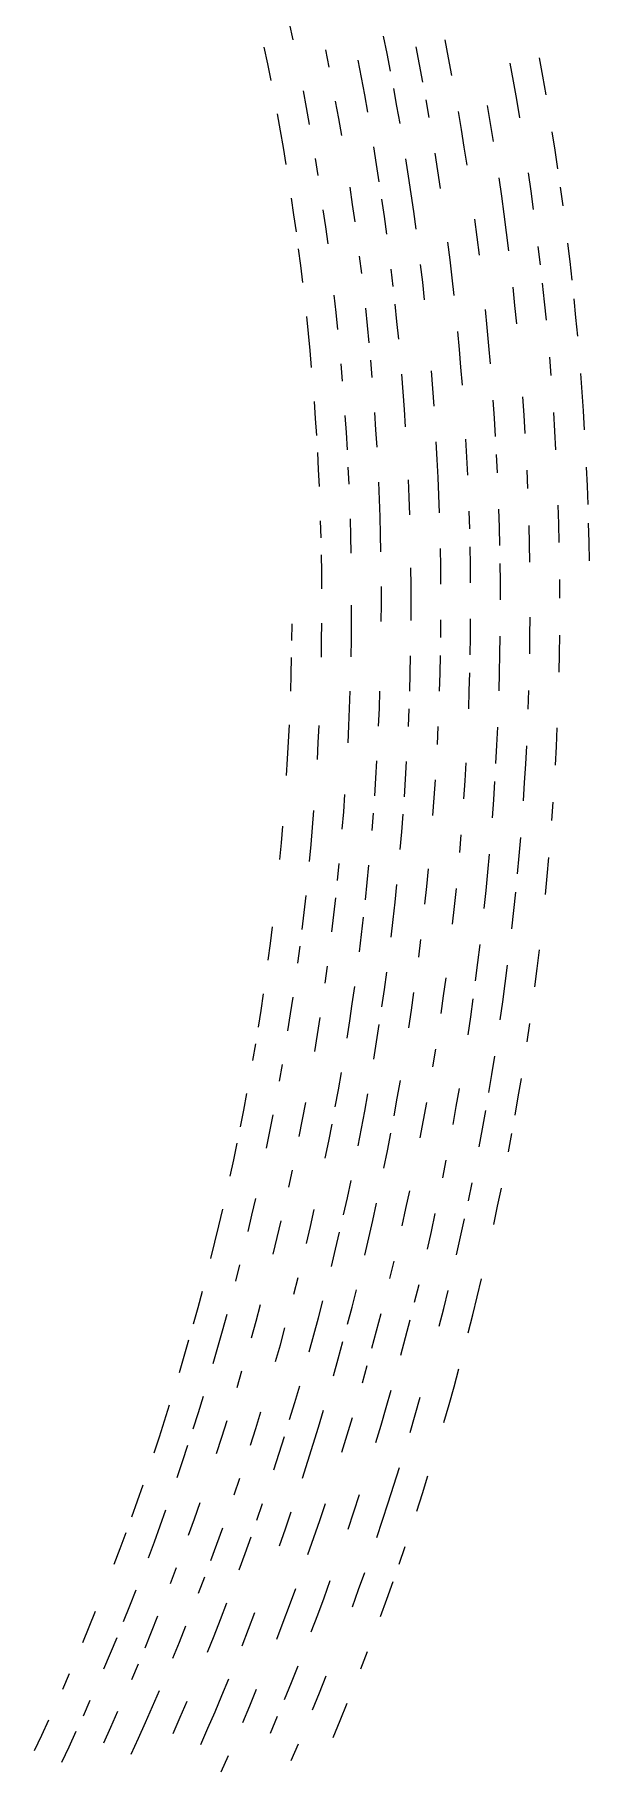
# Model space of a CAD drawing. Header units: metres. Extents: x -298 to 300, y -298 to 299.
# Drawn here: x 244.2 to 300, y -117.3 to 56.7 of the extents above; entities that cross this region are included whole.
import ezdxf

# ---------------------------------------------------------------- set-up
doc = ezdxf.new("R2010")
doc.units = ezdxf.units.M

msp = doc.modelspace()

# ---------------------------------------------------------------- linework, layer by layer
for p, q in [((270.214, 56.155384, -692.8203), (269.85297, 57.851276, -692.8203)), ((279.64868, 54.7896, -692.8203), (279.29602, 56.54485, -692.8203)), ((285.82617, 54.361774, -692.8203), (285.47607, 56.15584, -692.8203)), ((267.65277, 53.765797, -692.8203), (267.30682, 55.445667, -692.8203)), ((273.81934, 53.43224, -692.8203), (273.4754, 55.150898, -692.8203)), ((277.07166, 52.370716, -692.8203), (276.73425, 54.10982, -692.8203)), ((279.9903, 53.032185, -692.8203), (279.64868, 54.7896, -692.8203)), ((282.90845, 53.69588, -692.8203), (282.56262, 55.471607, -692.8203)), ((286.16492, 52.56554, -692.8203), (285.82617, 54.361774, -692.8203)), ((295.29688, 52.502247, -692.8203), (294.95825, 54.356007, -692.8203)), ((267.98816, 52.08376, -692.8203), (267.65277, 53.765797, -692.8203)), ((277.39807, 50.629505, -692.8203), (277.07166, 52.370716, -692.8203)), ((283.2431, 51.917957, -692.8203), (282.90845, 53.69588, -692.8203)), ((292.34894, 51.99764, -692.8203), (292.01355, 53.832935, -692.8203)), ((295.62378, 50.64638, -692.8203), (295.29688, 52.502247, -692.8203)), ((271.55127, 49.349964, -692.8203), (271.23303, 51.054462, -692.8203)), ((277.71362, 48.88628, -692.8203), (277.39807, 50.629505, -692.8203)), ((280.64026, 49.511005, -692.8203), (280.3208, 51.272633, -692.8203)), ((292.6728, 50.160297, -692.8203), (292.34894, 51.99764, -692.8203)), ((268.93085, 47.02538, -692.8203), (268.6272, 48.71349, -692.8203)), ((271.8589, 47.64345, -692.8203), (271.55127, 49.349964, -692.8203)), ((274.78644, 48.263752, -692.8203), (274.4749, 49.988605, -692.8203)), ((280.94873, 47.747395, -692.8203), (280.64026, 49.511005, -692.8203)), ((283.8789, 48.355976, -692.8203), (283.56653, 50.13799, -692.8203)), ((287.11353, 47.164387, -692.8203), (286.8086, 48.966755, -692.8203)), ((290.04663, 47.758717, -692.8203), (289.73798, 49.579517, -692.8203)), ((292.9851, 48.32091, -692.8203), (292.6728, 50.160297, -692.8203)), ((269.22388, 45.335407, -692.8203), (268.93085, 47.02538, -692.8203)), ((275.08716, 46.536945, -692.8203), (274.78644, 48.263752, -692.8203)), ((287.40704, 45.360126, -692.8203), (287.11353, 47.164387, -692.8203)), ((290.34387, 45.936024, -692.8203), (290.04663, 47.758717, -692.8203)), ((269.5063, 43.643574, -692.8203), (269.22388, 45.335407, -692.8203)), ((278.5943, 43.645008, -692.8203), (278.3117, 45.39394, -692.8203)), ((287.6892, 43.554035, -692.8203), (287.40704, 45.360126, -692.8203)), ((296.53455, 45.066883, -692.8203), (296.24268, 46.92864, -692.8203)), ((272.71716, 42.512745, -692.8203), (272.44183, 44.22481, -692.8203)), ((278.8659, 41.894306, -692.8203), (278.5943, 43.645008, -692.8203)), ((281.80737, 42.4453, -692.8203), (281.53223, 44.214466, -692.8203)), ((284.74854, 42.998554, -692.8203), (284.46985, 44.786182, -692.8203)), ((296.81476, 43.203327, -692.8203), (296.53455, 45.066883, -692.8203)), ((282.0714, 40.674427, -692.8203), (281.80737, 42.4453, -692.8203)), ((285.01593, 41.209187, -692.8203), (284.74854, 42.998554, -692.8203)), ((291.16675, 40.45708, -692.8203), (290.90393, 42.285114, -692.8203)), ((294.11847, 40.94469, -692.8203), (293.85254, 42.79143, -692.8203)), ((270.28967, 38.55782, -692.8203), (270.03918, 40.25472, -692.8203)), ((276.18127, 39.611652, -692.8203), (275.92407, 41.34554, -692.8203)), ((279.3761, 38.387928, -692.8203), (279.12653, 40.141926, -692.8203)), ((282.32434, 38.901905, -692.8203), (282.0714, 40.674427, -692.8203)), ((291.4181, 38.6274, -692.8203), (291.16675, 40.45708, -692.8203)), ((294.3728, 39.096333, -692.8203), (294.11847, 40.94469, -692.8203)), ((297.34003, 39.471058, -692.8203), (297.08325, 41.338, -692.8203)), ((270.52948, 36.859364, -692.8203), (270.28967, 38.55782, -692.8203)), ((273.47876, 37.366627, -692.8203), (273.23566, 39.083607, -692.8203)), ((276.4276, 37.87615, -692.8203), (276.18127, 39.611652, -692.8203)), ((279.6147, 36.632343, -692.8203), (279.3761, 38.387928, -692.8203)), ((282.56604, 37.127827, -692.8203), (282.32434, 38.901905, -692.8203)), ((291.65796, 36.79616, -692.8203), (291.4181, 38.6274, -692.8203)), ((273.71094, 35.64815, -692.8203), (273.47876, 37.366627, -692.8203)), ((288.70447, 36.312794, -692.8203), (288.4677, 38.125477, -692.8203)), ((291.8863, 34.96346, -692.8203), (291.65796, 36.79616, -692.8203)), ((270.9771, 33.458027, -692.8203), (270.75867, 35.159412, -692.8203)), ((285.97314, 34.035816, -692.8203), (285.75073, 35.83141, -692.8203)), ((288.9298, 34.498646, -692.8203), (288.70447, 36.312794, -692.8203)), ((295.06616, 33.54204, -692.8203), (294.84668, 35.394917, -692.8203)), ((298.03992, 33.86083, -692.8203), (297.81836, 35.73238, -692.8203)), ((271.18488, 31.7553, -692.8203), (270.9771, 33.458027, -692.8203)), ((277.10107, 32.660755, -692.8203), (276.88745, 34.400623, -692.8203)), ((280.26416, 31.357046, -692.8203), (280.05872, 33.11687, -692.8203)), ((283.22437, 31.796804, -692.8203), (283.0161, 33.575214, -692.8203)), ((286.1842, 32.23882, -692.8203), (285.97314, 34.035816, -692.8203)), ((298.2497, 31.987936, -692.8203), (298.03992, 33.86083, -692.8203)), ((283.4214, 30.017141, -692.8203), (283.22437, 31.796804, -692.8203)), ((286.38403, 30.440542, -692.8203), (286.1842, 32.23882, -692.8203)), ((295.4702, 29.832235, -692.8203), (295.27405, 31.687796, -692.8203)), ((274.53198, 28.760427, -692.8203), (274.34296, 30.484274, -692.8203)), ((280.64185, 27.8337, -692.8203), (280.45856, 29.595968, -692.8203)), ((292.50214, 29.457052, -692.8203), (292.30835, 31.293814, -692.8203)), ((295.65472, 27.975485, -692.8203), (295.4702, 29.832235, -692.8203)), ((298.6339, 28.238272, -692.8203), (298.4477, 30.11373, -692.8203)), ((271.7439, 26.639608, -692.8203), (271.5683, 28.345999, -692.8203)), ((274.7102, 27.03539, -692.8203), (274.53198, 28.760427, -692.8203)), ((277.67615, 27.433432, -692.8203), (277.49542, 29.177084, -692.8203)), ((280.81415, 26.070272, -692.8203), (280.64185, 27.8337, -692.8203)), ((289.71716, 27.22872, -692.8203), (289.53748, 29.048056, -692.8203)), ((292.68433, 27.6191, -692.8203), (292.50214, 29.457052, -692.8203)), ((298.80835, 26.361685, -692.8203), (298.6339, 28.238272, -692.8203)), ((271.9088, 24.93212, -692.8203), (271.7439, 26.639608, -692.8203)), ((277.84595, 25.68865, -692.8203), (277.67615, 27.433432, -692.8203)), ((286.91565, 25.038534, -692.8203), (286.74976, 26.840322, -692.8203)), ((289.88544, 25.408285, -692.8203), (289.71716, 27.22872, -692.8203)), ((272.06305, 23.223593, -692.8203), (271.9088, 24.93212, -692.8203)), ((287.0702, 23.235739, -692.8203), (286.91565, 25.038534, -692.8203)), ((290.04224, 23.586813, -692.8203), (289.88544, 25.408285, -692.8203)), ((275.1797, 21.853933, -692.8203), (275.03406, 23.582083, -692.8203)), ((278.15265, 22.196005, -692.8203), (278.00476, 23.9428, -692.8203)), ((284.239, 21.101797, -692.8203), (284.0979, 22.886892, -692.8203)), ((287.21344, 21.431967, -692.8203), (287.0702, 23.235739, -692.8203)), ((296.1383, 22.398672, -692.8203), (295.98877, 24.258627, -692.8203)), ((281.2644, 20.773916, -692.8203), (281.12537, 22.540335, -692.8203)), ((284.3689, 19.315847, -692.8203), (284.239, 21.101797, -692.8203)), ((299.26093, 20.725729, -692.8203), (299.1219, 22.605337, -692.8203)), ((272.46118, 18.092611, -692.8203), (272.33923, 19.803762, -692.8203)), ((281.3922, 19.006643, -692.8203), (281.2644, 20.773916, -692.8203)), ((290.4441, 18.116842, -692.8203), (290.3216, 19.94103, -692.8203)), ((293.422, 18.41384, -692.8203), (293.2976, 20.256704, -692.8203)), ((299.38818, 18.845266, -692.8203), (299.26093, 20.725729, -692.8203)), ((272.5724, 16.380667, -692.8203), (272.46118, 18.092611, -692.8203)), ((275.5515, 16.664389, -692.8203), (275.43842, 18.39504, -692.8203)), ((278.53033, 16.950369, -692.8203), (278.4154, 18.699697, -692.8203)), ((281.50903, 17.238607, -692.8203), (281.3922, 19.006643, -692.8203)), ((290.55505, 16.291922, -692.8203), (290.4441, 18.116842, -692.8203)), ((293.53485, 16.570211, -692.8203), (293.422, 18.41384, -692.8203)), ((296.5166, 16.813559, -692.8203), (296.40222, 18.676077, -692.8203)), ((299.5036, 16.96404, -692.8203), (299.38818, 18.845266, -692.8203)), ((275.6537, 14.933065, -692.8203), (275.5515, 16.664389, -692.8203)), ((278.63428, 15.200308, -692.8203), (278.53033, 16.950369, -692.8203)), ((284.69116, 13.953451, -692.8203), (284.59497, 15.741598, -692.8203)), ((287.67297, 14.208761, -692.8203), (287.57513, 16.015646, -692.8203)), ((296.61932, 14.950369, -692.8203), (296.5166, 16.813559, -692.8203)), ((272.76257, 12.954855, -692.8203), (272.67285, 14.668081, -692.8203)), ((284.77618, 12.164724, -692.8203), (284.69116, 13.953451, -692.8203)), ((287.75952, 12.401297, -692.8203), (287.67297, 14.208761, -692.8203)), ((290.74268, 12.640127, -692.8203), (290.6546, 14.46633, -692.8203)), ((272.8415, 11.241079, -692.8203), (272.76257, 12.954855, -692.8203)), ((275.82538, 11.468588, -692.8203), (275.74493, 13.201101, -692.8203)), ((293.80383, 11.035452, -692.8203), (293.72577, 12.880941, -692.8203)), ((299.77893, 11.316366, -692.8203), (299.69897, 13.199514, -692.8203)), ((278.88, 9.946615, -692.8203), (278.80908, 11.698385, -692.8203)), ((281.865, 10.159933, -692.8203), (281.79272, 11.93041, -692.8203)), ((284.8499, 10.375479, -692.8203), (284.77618, 12.164724, -692.8203)), ((299.84705, 9.43276, -692.8203), (299.77893, 11.316366, -692.8203)), ((278.93994, 8.194448, -692.8203), (278.88, 9.946615, -692.8203)), ((281.92627, 8.388967, -692.8203), (281.865, 10.159933, -692.8203)), ((284.9124, 8.585775, -692.8203), (284.8499, 10.375479, -692.8203)), ((287.95093, 6.976004, -692.8203), (287.89844, 8.784842, -692.8203)), ((290.9381, 7.15859, -692.8203), (290.8844, 8.986166, -692.8203)), ((296.9131, 7.491995, -692.8203), (296.85718, 9.35729, -692.8203)), ((273.01367, 6.097158, -692.8203), (272.96704, 7.812155, -692.8203)), ((276.00134, 6.268393, -692.8203), (275.95355, 8.002157, -692.8203)), ((278.9889, 6.441885, -692.8203), (278.93994, 8.194448, -692.8203)), ((290.98022, 5.330648, -692.8203), (290.9381, 7.15859, -692.8203)), ((293.96838, 5.49645, -692.8203), (293.92517, 7.34313, -692.8203)), ((296.9572, 5.626394, -692.8203), (296.9131, 7.491995, -692.8203)), ((299.94775, 5.664358, -692.8203), (299.90332, 7.548727, -692.8203)), ((276.0382, 4.534323, -692.8203), (276.00134, 6.268393, -692.8203)), ((279.02673, 4.689047, -692.8203), (278.9889, 6.441885, -692.8203)), ((294.00006, 3.649496, -692.8203), (293.96838, 5.49645, -692.8203)), ((299.98035, 3.779745, -692.8203), (299.94775, 5.664358, -692.8203)), ((273.0746, 2.666342, -692.8203), (273.04956, 4.381857, -692.8203)), ((285.0324, 3.214712, -692.8203), (285.00366, 5.005331, -692.8203)), ((288.02173, 3.357473, -692.8203), (287.99194, 5.166861, -692.8203)), ((291.0301, 1.674154, -692.8203), (291.01086, 3.502493, -692.8203)), ((273.08887, 0.950704, -692.8203), (273.0746, 2.666342, -692.8203)), ((282.0597, 1.302236, -692.8203), (282.0431, 3.07424, -692.8203)), ((285.04993, 1.42394, -692.8203), (285.0324, 3.214712, -692.8203)), ((288.04004, 1.547903, -692.8203), (288.02173, 3.357473, -692.8203)), ((297.0193, 0.028311, -692.8203), (297.0103, 1.894491, -692.8203)), ((279.07434, -0.570505, -692.8203), (279.06946, 1.182791, -692.8203)), ((282.0653, -0.469858, -692.8203), (282.0597, 1.302236, -692.8203)), ((291.03778, -0.154307, -692.8203), (291.0301, 1.674154, -692.8203)), ((276.07666, -2.403391, -692.8203), (276.08337, -0.668894, -692.8203)), ((279.06818, -2.323801, -692.8203), (279.07434, -0.570505, -692.8203)), ((282.0597, -2.241953, -692.8203), (282.0653, -0.469858, -692.8203)), ((270.07513, -4.252665, -692.8203), (270.09363, -2.555796, -692.8203)), ((270.08514, -4.242664, -692.8203), (270.10364, -2.545796, -692.8203)), ((273.06714, -4.19639, -692.8203), (273.08514, -2.480723, -692.8203)), ((276.05908, -4.137857, -692.8203), (276.07666, -2.403391, -692.8203)), ((285.0349, -3.948679, -692.8203), (285.05115, -2.157816, -692.8203)), ((288.02686, -3.881083, -692.8203), (288.0426, -2.071421, -692.8203)), ((294.01062, -3.739359, -692.8203), (294.0254, -1.89213, -692.8203)), ((273.03827, -5.911936, -692.8203), (273.06714, -4.19639, -692.8203)), ((276.03052, -5.872202, -692.8203), (276.05908, -4.137857, -692.8203)), ((287.99963, -5.690592, -692.8203), (288.02686, -3.881083, -692.8203)), ((290.99194, -5.639536, -692.8203), (291.01874, -3.811198, -692.8203)), ((293.98425, -5.586466, -692.8203), (294.01062, -3.739359, -692.8203)), ((296.97583, -5.570108, -692.8203), (297.00208, -3.70405, -692.8203)), ((270.00623, -7.645945, -692.8203), (270.04602, -5.949411, -692.8203)), ((281.97607, -7.557657, -692.8203), (282.01514, -5.785929, -692.8203)), ((284.96863, -7.529947, -692.8203), (285.0074, -5.739389, -692.8203)), ((290.95374, -7.467661, -692.8203), (290.99194, -5.639536, -692.8203)), ((296.93787, -7.435984, -692.8203), (296.97583, -5.570108, -692.8203)), ((269.9558, -9.342203, -692.8203), (270.00623, -7.645945, -692.8203)), ((281.92603, -9.329142, -692.8203), (281.97607, -7.557657, -692.8203)), ((284.91858, -9.3202, -692.8203), (284.96863, -7.529947, -692.8203)), ((287.91125, -9.309, -692.8203), (287.96118, -7.499918, -692.8203)), ((290.904, -9.295542, -692.8203), (290.95374, -7.467661, -692.8203)), ((275.87964, -11.07374, -692.8203), (275.9408, -9.340219, -692.8203)), ((278.87213, -11.088144, -692.8203), (278.93335, -9.335825, -692.8203)), ((287.85004, -11.117746, -692.8203), (287.91125, -9.309, -692.8203)), ((293.83557, -11.126444, -692.8203), (293.89673, -9.2801, -692.8203)), ((275.8075, -12.806894, -692.8203), (275.87964, -11.07374, -692.8203)), ((278.79993, -12.840097, -692.8203), (278.87213, -11.088144, -692.8203)), ((281.79236, -12.871042, -692.8203), (281.86475, -11.10029, -692.8203)), ((269.74054, -14.428781, -692.8203), (269.82294, -12.733713, -692.8203)), ((272.73248, -14.4853, -692.8203), (272.8152, -12.771433, -692.8203)), ((275.7245, -14.53956, -692.8203), (275.8075, -12.806894, -692.8203)), ((284.7011, -14.688761, -692.8203), (284.78485, -12.899698, -692.8203)), ((290.6859, -14.776926, -692.8203), (290.77008, -12.950235, -692.8203)), ((296.66895, -14.896158, -692.8203), (296.75378, -13.031748, -692.8203)), ((269.64746, -16.123331, -692.8203), (269.74054, -14.428781, -692.8203)), ((272.63904, -16.198648, -692.8203), (272.73248, -14.4853, -692.8203)), ((290.5902, -16.603037, -692.8203), (290.6859, -14.776926, -692.8203)), ((293.5824, -16.66279, -692.8203), (293.6784, -14.81785, -692.8203)), ((296.5724, -16.76002, -692.8203), (296.66895, -14.896158, -692.8203)), ((269.54382, -17.81727, -692.8203), (269.64746, -16.123331, -692.8203)), ((278.51715, -18.092844, -692.8203), (278.62244, -16.342508, -692.8203)), ((281.50848, -18.180155, -692.8203), (281.61426, -16.41105, -692.8203)), ((287.49146, -18.348032, -692.8203), (287.59814, -16.5413, -692.8203)), ((293.47485, -18.50709, -692.8203), (293.5824, -16.66279, -692.8203)), ((278.40088, -19.842478, -692.8203), (278.51715, -18.092844, -692.8203)), ((281.3916, -19.948587, -692.8203), (281.50848, -18.180155, -692.8203)), ((284.38245, -20.052439, -692.8203), (284.49988, -18.265207, -692.8203)), ((287.3734, -20.154032, -692.8203), (287.49146, -18.348032, -692.8203)), ((290.3645, -20.253366, -692.8203), (290.48315, -18.428537, -692.8203)), ((293.3557, -20.350718, -692.8203), (293.47485, -18.50709, -692.8203)), ((275.2838, -21.464212, -692.8203), (275.41028, -19.73411, -692.8203)), ((284.25378, -21.838938, -692.8203), (284.38245, -20.052439, -692.8203)), ((290.2345, -22.077433, -692.8203), (290.3645, -20.253366, -692.8203)), ((296.2126, -22.347544, -692.8203), (296.34424, -20.485788, -692.8203)), ((272.15753, -23.045328, -692.8203), (272.29407, -21.334787, -692.8203)), ((275.14642, -23.193521, -692.8203), (275.2838, -21.464212, -692.8203)), ((278.13544, -23.339487, -692.8203), (278.27368, -21.59138, -692.8203)), ((281.12457, -23.483164, -692.8203), (281.26367, -21.716288, -692.8203)), ((269.02258, -24.585733, -692.8203), (269.16882, -22.894846, -692.8203)), ((272.0103, -24.754984, -692.8203), (272.15753, -23.045328, -692.8203)), ((280.97437, -25.249155, -692.8203), (281.12457, -23.483164, -692.8203)), ((286.9513, -25.56727, -692.8203), (287.10333, -23.763742, -692.8203)), ((292.92883, -25.876657, -692.8203), (293.08264, -24.035563, -692.8203)), ((268.86572, -26.275675, -692.8203), (269.02258, -24.585733, -692.8203)), ((271.8523, -26.463694, -692.8203), (272.0103, -24.754984, -692.8203)), ((289.7755, -27.54429, -692.8203), (289.93994, -25.722971, -692.8203)), ((292.7633, -27.716776, -692.8203), (292.92883, -25.876657, -692.8203)), ((295.7475, -27.92747, -692.8203), (295.91418, -26.06846, -692.8203)), ((274.6692, -28.375925, -692.8203), (274.8391, -26.649454, -692.8203)), ((277.6549, -28.578165, -692.8203), (277.82605, -26.832926, -692.8203)), ((283.6269, -28.9759, -692.8203), (283.8004, -27.193125, -692.8203)), ((289.59973, -29.364573, -692.8203), (289.7755, -27.54429, -692.8203)), ((277.47278, -30.322306, -692.8203), (277.6549, -28.578165, -692.8203)), ((280.4574, -30.541056, -692.8203), (280.6408, -28.778147, -692.8203)), ((283.44214, -30.757547, -692.8203), (283.6269, -28.9759, -692.8203)), ((286.4272, -30.97178, -692.8203), (286.61316, -29.171366, -692.8203)), ((289.41235, -31.183756, -692.8203), (289.59973, -29.364573, -692.8203)), ((292.39783, -31.393747, -692.8203), (292.5863, -29.555826, -692.8203)), ((295.5691, -29.78541, -692.8203), (295.7475, -27.92747, -692.8203)), ((271.31396, -31.583536, -692.8203), (271.50415, -29.87803, -692.8203)), ((274.29675, -31.82554, -692.8203), (274.48834, -30.101297, -692.8203)), ((280.26282, -32.302776, -692.8203), (280.4574, -30.541056, -692.8203)), ((286.22986, -32.771008, -692.8203), (286.4272, -30.97178, -692.8203)), ((267.92236, -34.709087, -692.8203), (268.1322, -33.024822, -692.8203)), ((271.1131, -33.287792, -692.8203), (271.31396, -31.583536, -692.8203)), ((274.09424, -33.548534, -692.8203), (274.29675, -31.82554, -692.8203)), ((277.07568, -33.80702, -692.8203), (277.27966, -32.06529, -692.8203)), ((280.05725, -34.063274, -692.8203), (280.26282, -32.302776, -692.8203)), ((292.1977, -33.23048, -692.8203), (292.39783, -31.393747, -692.8203)), ((267.7019, -36.39204, -692.8203), (267.92236, -34.709087, -692.8203)), ((276.86072, -35.547497, -692.8203), (277.07568, -33.80702, -692.8203)), ((282.8208, -36.095135, -692.8203), (283.03912, -34.31724, -692.8203)), ((270.6792, -36.692455, -692.8203), (270.9015, -34.990795, -692.8203)), ((288.78198, -36.6338, -692.8203), (289.00354, -34.81843, -692.8203)), ((294.73883, -37.20503, -692.8203), (294.96387, -35.352093, -692.8203)), ((273.422, -38.709606, -692.8203), (273.65686, -36.990643, -692.8203)), ((279.37427, -39.33659, -692.8203), (279.6129, -37.580242, -692.8203)), ((285.32758, -39.9546, -692.8203), (285.57007, -38.16084, -692.8203)), ((288.549, -38.447765, -692.8203), (288.78198, -36.6338, -692.8203)), ((291.5282, -38.732708, -692.8203), (291.76288, -36.900005, -692.8203)), ((294.5022, -39.05653, -692.8203), (294.73883, -37.20503, -692.8203)), ((266.9771, -41.43223, -692.8203), (267.22925, -39.753674, -692.8203)), ((276.1502, -40.760357, -692.8203), (276.39795, -39.02421, -692.8203)), ((279.12445, -41.091442, -692.8203), (279.37427, -39.33659, -692.8203)), ((282.099, -41.42027, -692.8203), (282.35077, -39.64674, -692.8203)), ((285.07385, -41.746838, -692.8203), (285.32758, -39.9546, -692.8203)), ((291.28198, -40.563885, -692.8203), (291.5282, -38.732708, -692.8203)), ((266.71442, -43.109173, -692.8203), (266.9771, -41.43223, -692.8203)), ((269.9483, -41.788708, -692.8203), (270.20264, -40.091473, -692.8203)), ((275.8916, -42.494946, -692.8203), (276.1502, -40.760357, -692.8203)), ((281.83606, -43.19218, -692.8203), (282.099, -41.42027, -692.8203)), ((288.04895, -42.071148, -692.8203), (288.3047, -40.260235, -692.8203)), ((291.0243, -42.393505, -692.8203), (291.28198, -40.563885, -692.8203)), ((269.6833, -43.484325, -692.8203), (269.9483, -41.788708, -692.8203)), ((272.65247, -43.85722, -692.8203), (272.9198, -42.142956, -692.8203)), ((275.62207, -44.227886, -692.8203), (275.8916, -42.494946, -692.8203)), ((278.59192, -44.596294, -692.8203), (278.86365, -42.844677, -692.8203)), ((287.7818, -43.880444, -692.8203), (288.04895, -42.071148, -692.8203)), ((293.72235, -44.601757, -692.8203), (293.9939, -42.754986, -692.8203)), ((266.15747, -46.45802, -692.8203), (266.44116, -44.784466, -692.8203)), ((272.3745, -45.569805, -692.8203), (272.65247, -43.85722, -692.8203)), ((278.30908, -46.346172, -692.8203), (278.59192, -44.596294, -692.8203)), ((268.82446, -48.560802, -692.8203), (269.12134, -46.870434, -692.8203)), ((284.245, -47.113567, -692.8203), (284.53253, -45.326366, -692.8203)), ((290.18225, -47.872265, -692.8203), (290.47443, -46.04777, -692.8203)), ((274.74817, -49.41615, -692.8203), (275.0503, -47.68855, -692.8203)), ((280.67328, -50.262554, -692.8203), (280.9806, -48.497692, -692.8203)), ((289.87866, -49.694927, -692.8203), (290.18225, -47.872265, -692.8203)), ((292.83813, -50.13145, -692.8203), (293.14447, -48.29005, -692.8203)), ((265.24316, -51.467632, -692.8203), (265.5584, -49.799664, -692.8203)), ((274.43512, -51.141827, -692.8203), (274.74817, -49.41615, -692.8203)), ((277.39478, -51.58476, -692.8203), (277.7105, -49.840466, -692.8203)), ((280.35486, -52.025433, -692.8203), (280.67328, -50.262554, -692.8203)), ((286.5998, -51.099987, -692.8203), (286.91235, -49.297894, -692.8203)), ((292.52026, -51.970898, -692.8203), (292.83813, -50.13145, -692.8203)), ((264.91748, -53.133617, -692.8203), (265.24316, -51.467632, -692.8203)), ((267.87012, -53.620373, -692.8203), (268.19885, -51.935833, -692.8203)), ((271.15485, -52.401806, -692.8203), (271.47583, -50.696667, -692.8203)), ((277.0681, -53.327038, -692.8203), (277.39478, -51.58476, -692.8203)), ((283.3152, -52.46388, -692.8203), (283.63635, -50.682384, -692.8203)), ((286.276, -52.900097, -692.8203), (286.5998, -51.099987, -692.8203)), ((289.23706, -53.334362, -692.8203), (289.5636, -51.515636, -692.8203)), ((267.53076, -55.302807, -692.8203), (267.87012, -53.620373, -692.8203)), ((270.82312, -54.1049, -692.8203), (271.15485, -52.401806, -692.8203)), ((273.7766, -54.5872, -692.8203), (274.11127, -52.86555, -692.8203)), ((276.73047, -55.067272, -692.8203), (277.0681, -53.327038, -692.8203)), ((279.6847, -55.545116, -692.8203), (280.02527, -53.786327, -692.8203)), ((282.9829, -54.24336, -692.8203), (283.3152, -52.46388, -692.8203)), ((288.89917, -55.151012, -692.8203), (289.23706, -53.334362, -692.8203)), ((291.84985, -55.643658, -692.8203), (292.1908, -53.8083, -692.8203)), ((264.23462, -56.4593, -692.8203), (264.5813, -54.797497, -692.8203)), ((273.4311, -56.306744, -692.8203), (273.7766, -54.5872, -692.8203)), ((279.33307, -57.30174, -692.8203), (279.6847, -55.545116, -692.8203)), ((263.87756, -58.118877, -692.8203), (264.23462, -56.4593, -692.8203)), ((285.2367, -58.287853, -692.8203), (285.59442, -56.49409, -692.8203)), ((269.76392, -59.201305, -692.8203), (270.1277, -57.50471, -692.8203)), ((275.65198, -60.274853, -692.8203), (276.0224, -58.54124, -692.8203)), ((287.81702, -60.58784, -692.8203), (288.1891, -58.777843, -692.8203)), ((266.068, -62.01048, -692.8203), (266.44952, -60.337017, -692.8203)), ((275.27075, -62.006115, -692.8203), (275.65198, -60.274853, -692.8203)), ((278.21204, -62.558025, -692.8203), (278.59674, -60.80827, -692.8203)), ((281.54187, -61.33949, -692.8203), (281.91882, -59.56886, -692.8203)), ((290.7578, -61.136425, -692.8203), (291.1333, -59.30778, -692.8203)), ((262.74384, -63.083843, -692.8203), (263.13214, -61.431225, -692.8203)), ((265.67603, -63.68153, -692.8203), (266.068, -62.01048, -692.8203)), ((268.6087, -64.276985, -692.8203), (269.0044, -62.587536, -692.8203)), ((271.94128, -63.162334, -692.8203), (272.32983, -61.451946, -692.8203)), ((277.8164, -64.305336, -692.8203), (278.21204, -62.558025, -692.8203)), ((281.1538, -63.10774, -692.8203), (281.54187, -61.33949, -692.8203)), ((284.09607, -63.655224, -692.8203), (284.48755, -61.86848, -692.8203)), ((287.0387, -64.20075, -692.8203), (287.43347, -62.39552, -692.8203)), ((290.37073, -62.96269, -692.8203), (290.7578, -61.136425, -692.8203)), ((262.34515, -64.73402, -692.8203), (262.74384, -63.083843, -692.8203)), ((268.2024, -65.964, -692.8203), (268.6087, -64.276985, -692.8203)), ((271.54187, -64.87028, -692.8203), (271.94128, -63.162334, -692.8203)), ((274.4756, -65.46131, -692.8203), (274.87854, -63.734936, -692.8203)), ((277.40973, -66.05015, -692.8203), (277.8164, -64.305336, -692.8203)), ((283.69336, -65.43946, -692.8203), (284.09607, -63.655224, -692.8203)), ((286.6325, -66.00349, -692.8203), (287.0387, -64.20075, -692.8203)), ((261.9361, -66.38166, -692.8203), (262.34515, -64.73402, -692.8203)), ((274.0617, -67.18513, -692.8203), (274.4756, -65.46131, -692.8203)), ((264.43713, -68.67957, -692.8203), (264.8606, -67.01612, -692.8203)), ((279.92297, -68.39744, -692.8203), (280.34436, -66.63679, -692.8203)), ((270.27954, -69.978645, -692.8203), (270.71106, -68.27848, -692.8203)), ((276.12408, -71.2689, -692.8203), (276.5636, -69.53199, -692.8203)), ((282.4181, -70.77668, -692.8203), (282.85437, -69.00028, -692.8203)), ((288.70813, -70.24253, -692.8203), (289.14093, -68.42649, -692.8203)), ((260.1966, -72.94575, -692.8203), (260.6469, -71.308846, -692.8203)), ((260.6469, -71.308846, -692.8203), (261.08698, -69.669136, -692.8203)), ((266.47144, -72.685616, -692.8203), (266.92004, -71.009285, -692.8203)), ((272.75525, -72.340645, -692.8203), (273.20154, -70.624886, -692.8203)), ((275.6737, -73.003, -692.8203), (276.12408, -71.2689, -692.8203)), ((285.34613, -71.396, -692.8203), (285.7862, -69.60117, -692.8203)), ((288.26392, -72.055824, -692.8203), (288.70813, -70.24253, -692.8203)), ((263.1042, -73.65351, -692.8203), (263.5589, -71.9983, -692.8203)), ((266.01233, -74.35908, -692.8203), (266.47144, -72.685616, -692.8203)), ((272.29822, -74.0536, -692.8203), (272.75525, -72.340645, -692.8203)), ((278.59265, -73.663185, -692.8203), (279.04712, -71.91071, -692.8203)), ((281.5122, -74.321175, -692.8203), (281.9707, -72.55033, -692.8203)), ((284.89478, -73.18803, -692.8203), (285.34613, -71.396, -692.8203)), ((287.80835, -73.86634, -692.8203), (288.26392, -72.055824, -692.8203)), ((259.26508, -76.211006, -692.8203), (259.73596, -74.57981, -692.8203)), ((262.63904, -75.305855, -692.8203), (263.1042, -73.65351, -692.8203)), ((268.92108, -75.06248, -692.8203), (269.38452, -73.370705, -692.8203)), ((271.83038, -75.76365, -692.8203), (272.29822, -74.0536, -692.8203)), ((274.74023, -76.462654, -692.8203), (275.2124, -74.73429, -692.8203)), ((278.1272, -75.41279, -692.8203), (278.59265, -73.663185, -692.8203)), ((281.04248, -76.08909, -692.8203), (281.5122, -74.321175, -692.8203)), ((258.78394, -77.83918, -692.8203), (259.26508, -76.211006, -692.8203)), ((262.16357, -76.95524, -692.8203), (262.63904, -75.305855, -692.8203)), ((268.44696, -76.75132, -692.8203), (268.92108, -75.06248, -692.8203)), ((274.2572, -78.18803, -692.8203), (274.74023, -76.462654, -692.8203)), ((264.57202, -79.361885, -692.8203), (265.06262, -77.69727, -692.8203)), ((277.16327, -78.90308, -692.8203), (277.6507, -77.15943, -692.8203)), ((286.3734, -79.28022, -692.8203), (286.86304, -77.478584, -692.8203)), ((270.36255, -80.87586, -692.8203), (270.86255, -79.17487, -692.8203)), ((279.5669, -81.374794, -692.8203), (280.06982, -79.615974, -692.8203)), ((285.87244, -81.07877, -692.8203), (286.3734, -79.28022, -692.8203)), ((257.2793, -82.7053, -692.8203), (257.79102, -81.0864, -692.8203)), ((260.67493, -81.88514, -692.8203), (261.18146, -80.24494, -692.8203)), ((269.85193, -82.57368, -692.8203), (270.36255, -80.87586, -692.8203)), ((272.7433, -83.34559, -692.8203), (273.2588, -81.629555, -692.8203)), ((279.05298, -83.13044, -692.8203), (279.5669, -81.374794, -692.8203)), ((282.46948, -82.10398, -692.8203), (282.97693, -80.32691, -692.8203)), ((285.3601, -82.87415, -692.8203), (285.87244, -81.07877, -692.8203)), ((256.75732, -84.32096, -692.8203), (257.2793, -82.7053, -692.8203)), ((260.15808, -83.52213, -692.8203), (260.67493, -81.88514, -692.8203)), ((263.0376, -84.3368, -692.8203), (263.5595, -82.68171, -692.8203)), ((265.9178, -85.1493, -692.8203), (266.4447, -83.47608, -692.8203)), ((266.4447, -83.47608, -692.8203), (266.96112, -81.79963, -692.8203)), ((272.21704, -85.05836, -692.8203), (272.7433, -83.34559, -692.8203)), ((275.6353, -84.1153, -692.8203), (276.15552, -82.38108, -692.8203)), ((278.52795, -84.88282, -692.8203), (279.05298, -83.13044, -692.8203)), ((281.95087, -83.877846, -692.8203), (282.46948, -82.10398, -692.8203)), ((256.22528, -85.93333, -692.8203), (256.75732, -84.32096, -692.8203)), ((259.09363, -86.78626, -692.8203), (259.63098, -85.15586, -692.8203)), ((262.50537, -85.988625, -692.8203), (263.0376, -84.3368, -692.8203)), ((268.79858, -85.95963, -692.8203), (269.33057, -84.26832, -692.8203)), ((271.68005, -86.76777, -692.8203), (272.21704, -85.05836, -692.8203)), ((275.1042, -85.8462, -692.8203), (275.6353, -84.1153, -692.8203)), ((258.54602, -88.41328, -692.8203), (259.09363, -86.78626, -692.8203)), ((268.25598, -87.64759, -692.8203), (268.79858, -85.95963, -692.8203)), ((271.13232, -88.47382, -692.8203), (271.68005, -86.76777, -692.8203)), ((264.27405, -90.14872, -692.8203), (264.8324, -88.485695, -692.8203)), ((280.3283, -89.17948, -692.8203), (280.88025, -87.41566, -692.8203)), ((283.1985, -90.02259, -692.8203), (283.75574, -88.24058, -692.8203)), ((254.5684, -90.75004, -692.8203), (255.13078, -89.14793, -692.8203)), ((276.3181, -91.85853, -692.8203), (276.88702, -90.11982, -692.8203)), ((279.76526, -90.93983, -692.8203), (280.3283, -89.17948, -692.8203)), ((282.63, -91.80106, -692.8203), (283.1985, -90.02259, -692.8203)), ((253.99596, -92.34861, -692.8203), (254.5684, -90.75004, -692.8203)), ((256.84204, -93.27335, -692.8203), (257.42017, -91.6569, -692.8203)), ((260.2727, -92.56159, -692.8203), (260.8463, -90.92362, -692.8203)), ((266.5647, -92.69068, -692.8203), (267.13904, -91.01319, -692.8203)), ((269.425, -93.57099, -692.8203), (270.00476, -91.87553, -692.8203)), ((272.87122, -92.735664, -692.8203), (273.44568, -91.01856, -692.8203)), ((275.73828, -93.593666, -692.8203), (276.3181, -91.85853, -692.8203)), ((279.19116, -92.6966, -692.8203), (279.76526, -90.93983, -692.8203)), ((256.25366, -94.88618, -692.8203), (256.84204, -93.27335, -692.8203)), ((259.68878, -94.19596, -692.8203), (260.2727, -92.56159, -692.8203)), ((262.53625, -95.11643, -692.8203), (263.12592, -93.46415, -692.8203)), ((268.83453, -95.262825, -692.8203), (269.425, -93.57099, -692.8203)), ((272.28595, -94.449135, -692.8203), (272.87122, -92.735664, -692.8203)), ((278.60602, -94.449776, -692.8203), (279.19116, -92.6966, -692.8203)), ((252.21849, -97.12238, -692.8203), (252.82103, -95.53483, -692.8203)), ((252.82103, -95.53483, -692.8203), (253.4135, -93.94355, -692.8203)), ((255.6552, -96.49528, -692.8203), (256.25366, -94.88618, -692.8203)), ((261.93628, -96.76496, -692.8203), (262.53625, -95.11643, -692.8203)), ((265.38452, -96.03474, -692.8203), (265.97986, -94.36457, -692.8203)), ((271.68994, -96.15891, -692.8203), (272.28595, -94.449135, -692.8203)), ((280.8578, -97.11472, -692.8203), (281.45972, -95.347206, -692.8203)), ((264.7787, -97.70118, -692.8203), (265.38452, -96.03474, -692.8203)), ((257.8755, -99.0767, -692.8203), (258.4901, -97.45356, -692.8203)), ((260.70514, -100.05067, -692.8203), (261.32587, -98.40974, -692.8203)), ((273.3103, -100.496895, -692.8203), (273.9336, -98.7768, -692.8203)), ((276.78467, -99.68684, -692.8203), (277.4027, -97.944954, -692.8203)), ((279.62073, -100.63828, -692.8203), (280.2448, -98.878426, -692.8203)), ((253.79924, -101.29969, -692.8203), (254.42796, -99.702095, -692.8203)), ((269.83752, -101.26542, -692.8203), (270.4657, -99.56715, -692.8203)), ((272.67627, -102.21305, -692.8203), (273.3103, -100.496895, -692.8203)), ((276.15564, -101.42481, -692.8203), (276.78467, -99.68684, -692.8203)), ((278.98566, -102.39417, -692.8203), (279.62073, -100.63828, -692.8203)), ((249.70915, -103.43394, -692.8203), (250.35136, -101.861946, -692.8203)), ((253.1605, -102.89332, -692.8203), (253.79924, -101.29969, -692.8203)), ((255.97044, -103.92252, -692.8203), (256.61566, -102.311226, -692.8203)), ((262.89838, -102.67725, -692.8203), (263.53552, -101.02247, -692.8203)), ((265.7234, -103.66471, -692.8203), (266.36676, -101.992195, -692.8203)), ((269.19873, -102.959755, -692.8203), (269.83752, -101.26542, -692.8203)), ((272.0315, -103.92521, -692.8203), (272.67627, -102.21305, -692.8203)), ((249.05705, -105.00184, -692.8203), (249.70915, -103.43394, -692.8203)), ((255.31517, -105.52976, -692.8203), (255.97044, -103.92252, -692.8203)), ((258.78125, -104.94965, -692.8203), (259.43286, -103.32069, -692.8203)), ((261.5929, -105.97465, -692.8203), (262.2508, -104.32801, -692.8203)), ((262.2508, -104.32801, -692.8203), (262.89838, -102.67725, -692.8203)), ((265.06958, -105.3332, -692.8203), (265.7234, -103.66471, -692.8203)), ((268.54926, -104.65006, -692.8203), (269.19873, -102.959755, -692.8203)), ((251.18431, -107.64976, -692.8203), (251.85301, -106.0684, -692.8203)), ((251.85301, -106.0684, -692.8203), (252.51176, -104.48292, -692.8203)), ((258.1195, -106.57453, -692.8203), (258.78125, -104.94965, -692.8203)), ((277.01428, -107.63758, -692.8203), (277.68237, -105.8939, -692.8203)), ((253.97441, -108.73176, -692.8203), (254.64983, -107.13288, -692.8203)), ((270.0326, -109.036964, -692.8203), (270.7096, -107.33723, -692.8203)), ((247.04185, -109.6807, -692.8203), (247.72337, -108.12531, -692.8203)), ((263.04535, -110.31361, -692.8203), (263.73053, -108.65769, -692.8203)), ((269.34485, -110.73243, -692.8203), (270.0326, -109.036964, -692.8203)), ((272.8473, -110.05378, -692.8203), (273.53064, -108.33631, -692.8203)), ((249.11876, -112.36829, -692.8203), (249.81718, -110.79975, -692.8203)), ((256.07306, -111.423836, -692.8203), (256.76538, -109.81168, -692.8203)), ((258.85803, -112.51917, -692.8203), (259.55713, -110.88947, -692.8203)), ((262.3498, -111.96522, -692.8203), (263.04535, -110.31361, -692.8203)), ((265.84558, -111.36964, -692.8203), (266.5373, -109.69611, -692.8203)), ((272.1532, -111.766914, -692.8203), (272.8473, -110.05378, -692.8203)), ((274.94434, -112.843025, -692.8203), (275.6452, -111.11222, -692.8203)), ((244.9387, -114.3209, -692.8203), (245.64946, -112.77857, -692.8203)), ((251.88799, -113.50269, -692.8203), (252.59349, -111.916756, -692.8203)), ((254.65807, -114.63502, -692.8203), (255.37059, -113.031624, -692.8203)), ((255.37059, -113.031624, -692.8203), (256.07306, -111.423836, -692.8203)), ((258.14862, -114.14442, -692.8203), (258.85803, -112.51917, -692.8203)), ((261.6438, -113.612404, -692.8203), (262.3498, -111.96522, -692.8203)), ((265.14325, -113.038795, -692.8203), (265.84558, -111.36964, -692.8203)), ((267.93762, -114.1103, -692.8203), (268.64655, -112.42359, -692.8203)), ((274.23254, -114.569466, -692.8203), (274.94434, -112.843025, -692.8203)), ((244.21825, -115.85874, -692.8203), (244.9387, -114.3209, -692.8203)), ((247.69249, -115.49207, -692.8203), (248.41057, -113.93241, -692.8203)), ((251.17259, -115.084175, -692.8203), (251.88799, -113.50269, -692.8203)), ((253.93547, -116.233864, -692.8203), (254.65807, -114.63502, -692.8203)), ((260.9275, -115.255135, -692.8203), (261.6438, -113.612404, -692.8203)), ((246.96465, -117.04719, -692.8203), (247.69249, -115.49207, -692.8203)), ((262.9737, -118.01945, -692.8203), (263.70728, -116.36378, -692.8203)), ((270.00635, -116.87977, -692.8203), (270.73267, -115.17997, -692.8203))]:
    msp.add_line(p, q)

doc.saveas('drawing.dxf')
